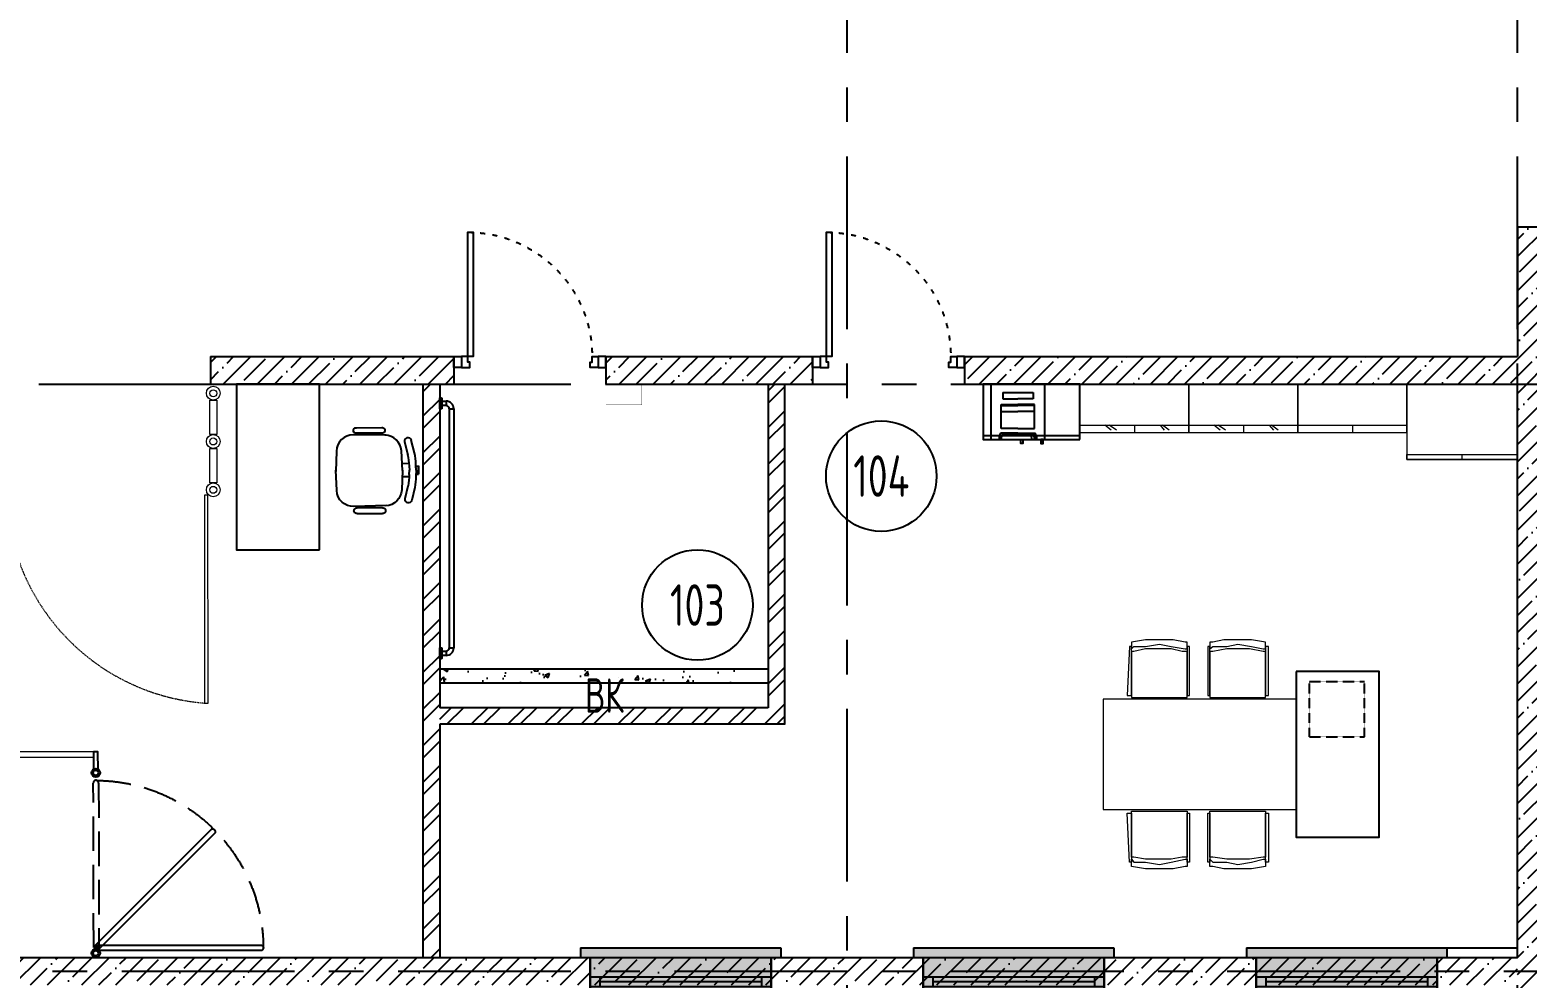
# Model space of a CAD drawing. Header units: millimetres. Extents: x -106726 to 8952771, y -150083 to 686385.
# Drawn here: x 36772 to 47605, y 11490 to 18355 of the extents above; entities that cross this region are included whole.
import ezdxf
from ezdxf import colors
from ezdxf.entities.mleader import LeaderData, LeaderLine
from ezdxf.enums import TextEntityAlignment as Align
from ezdxf.math import Vec2, Vec3

# ---------------------------------------------------------------- set-up
doc = ezdxf.new("R2018")
doc.units = ezdxf.units.MM
for name, pattern in [('ACAD_ISO03W100', [30, 12, -18]), ('CENTER', [2, 1.25, -0.25, 0.25, -0.25]), ('DASHED2', [9.525, 6.35, -3.175]), ('HIDDEN', [6, 4, -2]), ('ГОСТ 2.303 4', [7, 5, -2, 0])]:
    doc.linetypes.add(name, pattern=pattern)
doc.layers.add('АР_Названия помещений', color=124, linetype='Continuous', lineweight=5, plot=False)
for name, color, linetype, lineweight in [('АР_Номер помещения', 1, 'Continuous', 25), ('СКС', 1, 'Continuous', 35), ('ТХ_мебель передв', 250, 'Continuous', 13)]:
    doc.layers.add(name, color=color, linetype=linetype, lineweight=lineweight)
doc.layers.add('ТХ_обор_бытовое', color=14, linetype='Continuous')
doc.layers.add('ТХ_турникеты', color=7, linetype='Continuous')
doc.styles.add('ICOCPEUR', font='isocpeur.ttf')
doc.styles.add('ISOCPEUR', font='isocpeur.ttf', dxfattribs={"width": 0.7})
doc.styles.get("Standard").update_dxf_attribs({"font": 'arial.ttf'})

# ---------------------------------------------------------------- blocks, each defined once
blk = doc.blocks.new('*U350')
at = {"color": 8}
for points in [[(0, 0), (0, -80), (55, -80), (55, 0), (0, 0)], [(55, -80), (55, 0), (115, 0), (115, -40), (100, -40), (100, -80), (55, -80)], [(1045, -80), (1045, 0), (985, 0), (985, -40), (1000, -40), (1000, -80), (1045, -80)], [(1100, 0), (1100, -80), (1045, -80), (1045, 0), (1100, 0)]]:
    blk.add_lwpolyline(points, dxfattribs=at)
blk.add_lwpolyline([(100, -80), (100, -980), (140, -980), (140, -80)], close=True, dxfattribs=at)
at = {"color": 8, "linetype": 'ACAD_ISO03W100', "ltscale": 3}
blk.add_arc((100, -80), 900, 270, 0, dxfattribs=at)
blk = doc.blocks.new('*U586')
h = blk.add_hatch(color=8)
h.dxf.hatch_style = 1
h.paths.add_polyline_path([(-1380, -210), (70, -210), (70, -140), (0, -140), (0, 220), (-1310, 220), (-1310, -140), (-1380, -140)])
at = {"color": 8, "lineweight": 30}
for p, q in [((-1310, -140), (-1310, 220)), ((0, -140), (0, 220))]:
    blk.add_line(p, q, dxfattribs=at)
at = {"color": 8}
for p, q in [((0, 220), (-1310, 220)), ((-1310, 70), (0, 70)), ((-1310, 0), (0, 0)), ((-1240, 0), (-1240, 70)), ((-1240, 35), (-70, 35)), ((-70, 0), (-70, 70)), ((-1380, -210), (-1380, -140)), ((-1380, -140), (-1310, -140)), ((-1380, -210), (70, -210)), ((0, -140), (70, -140)), ((70, -210), (70, -140))]:
    blk.add_line(p, q, dxfattribs=at)
blk = doc.blocks.new('калитка малая')
at = {"layer": 'ТХ_турникеты', "color": 8, "linetype": 'ГОСТ 2.303 4', "ltscale": 50}
blk.add_lwpolyline([(130375, 17602), (130372, 18792, -1.119274), (130410, 18792), (130413, 17602)], format="xyb", close=True, dxfattribs=at)
at = {"layer": 'ТХ_турникеты', "color": 8, "ltscale": 100}
for points in [[(130380, 17613), (131226, 18459, -0.687058), (131253, 18433), (130406, 17586)], [(130392, 17619), (131589, 17619, -0.687058), (131590, 17582), (130392, 17582)]]:
    blk.add_lwpolyline(points, format="xyb", close=True, dxfattribs=at)
for centre, radius in [((130390, 18867), 31.2), ((130390, 18867), 18.7), ((130390, 17562), 31.2), ((130390, 17562), 18.7)]:
    blk.add_circle(centre, radius, dxfattribs=at)
at = {"layer": 'ТХ_турникеты', "color": 8, "linetype": 'ГОСТ 2.303 4', "ltscale": 50, "extrusion": (0, 0, -1)}
blk.add_arc((-130387, 17597), 1215, 90.3609, 179.8002, dxfattribs=at)
blk = doc.blocks.new('_DotSmall')
at = {"color": 8, "linetype": 'ByBlock', "const_width": 0.5}
blk.add_lwpolyline([(-0.0625, 0, 1), (0.0625, 0, 1)], format="xyb", close=True, dxfattribs=at)
blk = doc.blocks.new('*U508')
at = {"layer": 'АР_Номер помещения', "color": 8}
blk.add_circle((-16491, -741), 400, dxfattribs=at)
at = {"color": 8, "style": 'ISOCPEUR', "width": 0.7, "flags": 1}
blk.add_attdef('КАТЕГОРИЯ', (-499, -2092), '', height=250, dxfattribs=at)
at = {"layer": 'АР_Номер помещения', "color": 8, "style": 'ISOCPEUR', "width": 0.7}
blk.add_attdef('НОМЕР_ПОМЕЩЕНИЯ', text='', height=300, dxfattribs=at).set_placement((-16491, -741), align=Align.MIDDLE_CENTER)
blk = doc.blocks.new('*U510')
at = {"layer": 'АР_Номер помещения', "color": 8}
blk.add_circle((-14900, -2470), 400, dxfattribs=at)
at = {"color": 8, "style": 'ISOCPEUR', "width": 0.7, "flags": 1}
blk.add_attdef('КАТЕГОРИЯ', (-499, -2092), '', height=250, dxfattribs=at)
at = {"layer": 'АР_Номер помещения', "color": 8, "style": 'ISOCPEUR', "width": 0.7}
blk.add_attdef('НОМЕР_ПОМЕЩЕНИЯ', text='', height=300, dxfattribs=at).set_placement((-14900, -2470), align=Align.MIDDLE_CENTER)
blk = doc.blocks.new('стол с тумбой 1200х600')
at = {"color": 8}
blk.add_lwpolyline([(-19012, 19801), (-19012, 21001), (-19612, 21001), (-19612, 19801)], close=True, dxfattribs=at)
at = {"color": 8, "linetype": 'HIDDEN', "ltscale": 0.1}
blk.add_lwpolyline([(-19505, 19875), (-19105, 19875), (-19105, 20275), (-19505, 20275)], close=True, dxfattribs=at)
blk = doc.blocks.new('Стол приставной с 4 стульями')
at = {"layer": 'ТХ_мебель передв', "color": 8}
for points in [[(281712, -145870), (281712, -144472), (280913, -144472), (280913, -145870)], [(280553, -144678), (280531, -144694), (280531, -144779), (280515, -144880), (280531, -144964), (280553, -145065), (280553, -145081), (280500, -145081), (280500, -145065), (280484, -144980), (280484, -144880), (280484, -144779), (280500, -144678)], [(280568, -144678), (280531, -144678), (280531, -144663), (280886, -144647), (280886, -144678)], [(280886, -144647), (280886, -144678), (280568, -144678), (280531, -144678), (280531, -144663)], [(280568, -145081), (280568, -145044), (280553, -144964), (280553, -144880), (280553, -144779), (280568, -144694), (280568, -144678), (280902, -144678), (280902, -145081)], [(280902, -144678), (280902, -145081), (280568, -145081), (280568, -145044), (280553, -144964), (280553, -144880), (280553, -144779), (280568, -144694), (280568, -144678)], [(282056, -145081), (282056, -145044), (282077, -144964), (282077, -144880), (282077, -144779), (282056, -144694), (282056, -144678), (281723, -144678), (281723, -145081)], [(281723, -144678), (281723, -145081), (282056, -145081), (282056, -145044), (282077, -144964), (282077, -144880), (282077, -144779), (282056, -144694), (282056, -144678)], [(282056, -144678), (282093, -144678), (282093, -144663), (281738, -144647), (281738, -144678)], [(281738, -144647), (281738, -144678), (282056, -144678), (282093, -144678), (282093, -144663)], [(282093, -144779), (282109, -144880), (282093, -144964), (282077, -145065), (282077, -145081), (282093, -145081), (282125, -145081), (282125, -145065), (282141, -144980), (282141, -144880), (282141, -144779), (282125, -144678), (282077, -144678), (282093, -144694)], [(282077, -144678), (282093, -144694), (282093, -144779), (282109, -144880), (282093, -144964), (282077, -145065), (282077, -145081), (282125, -145081), (282125, -145065), (282141, -144980), (282141, -144880), (282141, -144779), (282125, -144678)], [(280531, -145097), (280531, -145081), (280553, -145081), (280886, -145081), (280886, -145097)], [(280886, -145081), (280886, -145097), (280531, -145097), (280531, -145081), (280553, -145081)], [(282093, -145097), (282093, -145081), (282077, -145081), (281738, -145081), (281738, -145097)], [(281738, -145081), (281738, -145097), (282093, -145097), (282093, -145081), (282077, -145081)], [(280531, -145367), (280515, -145446), (280531, -145547), (280553, -145631), (280553, -145647), (280531, -145647), (280500, -145647), (280484, -145547), (280484, -145446), (280484, -145346), (280500, -145266), (280500, -145245), (280553, -145245), (280531, -145266)], [(280553, -145245), (280531, -145266), (280531, -145367), (280515, -145446), (280531, -145547), (280553, -145631), (280553, -145647), (280500, -145647), (280484, -145547), (280484, -145446), (280484, -145346), (280500, -145266), (280500, -145245)], [(280568, -145245), (280531, -145245), (280531, -145229), (280886, -145229), (280886, -145245)], [(280886, -145229), (280886, -145245), (280568, -145245), (280531, -145245), (280531, -145229)], [(280568, -145647), (280568, -145631), (280553, -145531), (280553, -145446), (280553, -145367), (280568, -145266), (280568, -145245), (280902, -145245), (280902, -145647)], [(280902, -145245), (280902, -145647), (280568, -145647), (280568, -145631), (280553, -145531), (280553, -145446), (280553, -145367), (280568, -145266), (280568, -145245)], [(282056, -145647), (282056, -145631), (282077, -145531), (282077, -145446), (282077, -145367), (282056, -145266), (282056, -145245), (281723, -145245), (281723, -145647)], [(281723, -145245), (281723, -145647), (282056, -145647), (282056, -145631), (282077, -145531), (282077, -145446), (282077, -145367), (282056, -145266), (282056, -145245)], [(282056, -145245), (282093, -145245), (282093, -145229), (281738, -145229), (281738, -145245)], [(281738, -145229), (281738, -145245), (282056, -145245), (282093, -145245), (282093, -145229)], [(282093, -145367), (282109, -145446), (282093, -145547), (282077, -145631), (282077, -145647), (282093, -145647), (282125, -145647), (282141, -145547), (282141, -145446), (282141, -145346), (282125, -145266), (282125, -145245), (282077, -145245), (282093, -145266)], [(282077, -145245), (282093, -145266), (282093, -145367), (282109, -145446), (282093, -145547), (282077, -145631), (282077, -145647), (282125, -145647), (282141, -145547), (282141, -145446), (282141, -145346), (282125, -145266), (282125, -145245)], [(280531, -145668), (280531, -145647), (280553, -145647), (280886, -145647), (280886, -145668)], [(280886, -145647), (280886, -145668), (280531, -145668), (280531, -145647), (280553, -145647)], [(282093, -145668), (282093, -145647), (282077, -145647), (281738, -145647), (281738, -145668)], [(281738, -145647), (281738, -145668), (282093, -145668), (282093, -145647), (282077, -145647)]]:
    blk.add_lwpolyline(points, close=True, dxfattribs=at)
for points in [[(280531, -144779), (280515, -144880), (280531, -144964), (280553, -145065), (280553, -145081), (280531, -145081), (280500, -145081), (280500, -145065), (280484, -144980), (280484, -144880), (280484, -144779), (280500, -144678), (280553, -144678), (280531, -144694)], [(280531, -144694), (280531, -144779)]]:
    blk.add_lwpolyline(points, dxfattribs=at)
blk = doc.blocks.new('Шкаф для одежды комбинированный')
at = {"layer": 'ТХ_мебель передв', "color": 8}
for points in [[(207619, -154206), (207619, -153407), (207074, -153407), (207074, -154206)], [(207074, -154206), (207074, -153407), (207111, -153407), (207111, -154206)]]:
    blk.add_lwpolyline(points, close=True, dxfattribs=at)
blk.add_lwpolyline([(207074, -153807), (207111, -153807)], dxfattribs=at)
blk = doc.blocks.new('Шкаф канцелярский закрытый')
at = {"layer": 'ТХ_мебель передв', "color": 8}
blk.add_lwpolyline([(207495, -155297), (207495, -154509), (207146, -154509), (207146, -155297)], close=True, dxfattribs=at)
for points in [[(207199, -154509), (207199, -155297)], [(207199, -154903), (207146, -154903)]]:
    blk.add_lwpolyline(points, dxfattribs=at)
blk = doc.blocks.new('Шкаф канцелярский со стеклом')
at = {"layer": 'ТХ_мебель передв', "color": 8}
blk.add_lwpolyline([(202580, -153285), (202580, -152496), (202929, -152496), (202929, -153285)], close=True, dxfattribs=at)
for points in [[(202876, -152496), (202876, -153285)], [(202913, -152724), (202876, -152676)], [(202913, -152761), (202876, -152708)], [(202876, -152891), (202929, -152891)], [(202913, -153110), (202876, -153079)], [(202913, -153142), (202876, -153095)]]:
    blk.add_lwpolyline(points, dxfattribs=at)
blk = doc.blocks.new('тумба 700х400')
at = {"color": 8, "extrusion": (-6.19742e-05, 0.000470712, 1)}
blk.add_line((619, 27308, 0), (619, 26608, -1), dxfattribs=at)
at = {"color": 8}
blk.add_line((619, 26959, 0), (591, 26958, 0), dxfattribs=at)
at = {"color": 8, "elevation": 0}
blk.add_lwpolyline([(591, 26608), (991, 26608), (991, 27308), (591, 27308)], close=True, dxfattribs=at)
at = {"color": 8, "extrusion": (-6.19742e-05, 0.000470712, 1), "elevation": 13}
for points in [[(591, 27035), (591, 27019), (562, 27019), (562, 27035)], [(591, 26873), (591, 26890), (562, 26890), (562, 26873)]]:
    blk.add_lwpolyline(points, close=True, dxfattribs=at)
blk = doc.blocks.new('МФУ1')
at = {"color": 8, "extrusion": (-6.19742e-05, -0.000470712, 1)}
for p, q in [((7057681, 1166365, 0), (7057681, 1165975, 0)), ((7058081, 1166365, 0), (7057681, 1166365, 0)), ((7058081, 1165975, 0), (7058081, 1166365, 0)), ((7057742, 1166060, 0), (7057742, 1166280, 0)), ((7057742, 1166280, 0), (7057786, 1166280, 0)), ((7057786, 1166280, 0), (7057786, 1166170, 0)), ((7058003, 1166291, 0), (7057827, 1166291, 0)), ((7057827, 1166291, 0), (7057827, 1166170, 0)), ((7057830, 1166291, 0), (7057830, 1166170, 0)), ((7057835, 1166291, 0), (7057835, 1166170, 0)), ((7057879, 1166291, 0), (7057879, 1166170, 0)), ((7058003, 1166170, 0), (7058003, 1166291, 0)), ((7058036, 1166170, 0), (7058036, 1166293, 0)), ((7058038, 1166170, 0), (7058038, 1166293, 0)), ((7058049, 1166170, 0), (7058049, 1166284, 0)), ((7057786, 1166060, 0), (7057786, 1166170, 0)), ((7057827, 1166049, 0), (7057827, 1166170, 0)), ((7057830, 1166049, 0), (7057830, 1166170, 0)), ((7057835, 1166049, 0), (7057835, 1166170, 0)), ((7057879, 1166049, 0), (7057879, 1166170, 0)), ((7058003, 1166170, 0), (7058003, 1166049, 0)), ((7058036, 1166170, 0), (7058036, 1166047, 0)), ((7058038, 1166170, 0), (7058038, 1166047, 0)), ((7058049, 1166170, 0), (7058049, 1166170, 0)), ((7058049, 1166170, 0), (7058049, 1166056, 0)), ((7057742, 1166060, 0), (7057786, 1166060, 0)), ((7058003, 1166049, 0), (7057827, 1166049, 0)), ((7057681, 1165975, 0), (7058081, 1165975, 0))]:
    blk.add_line(p, q, dxfattribs=at)
for centre, radius, start, end in [((7058064, 1166270, -986), 36, 62.5085, 142.073), ((7058064, 1166268, -986), 35.8, 62.3607, 136.4153), ((7058070, 1166257, -986), 33.6, 71.1864, 127.7559), ((7058064, 1166069, -986), 36, 217.927, 297.4915), ((7058064, 1166071, -986), 35.8, 223.6554, 297.5943), ((7058070, 1166082, -986), 33.6, 232.2441, 288.8136)]:
    blk.add_arc(centre, radius, start, end, dxfattribs=at)
blk = doc.blocks.new('М-60')
at = {"color": 8, "extrusion": (-6.19742e-05, 0.000470712, 1)}
for p, q in [((7035415, 1186627, 0), (7035232, 1186627, 0)), ((7034998, 1186438, 0), (7035020, 1186531, 0)), ((7035068, 1186520, 0), (7035047, 1186426, 0)), ((7035049, 1186549, 0), (7035051, 1186549, 0)), ((7035202, 1186569, 0), (7035439, 1186576, 0)), ((7035232, 1186586, 0), (7035416, 1186587, 0)), ((7035086, 1186313, 0), (7035093, 1186455, 0)), ((7035563, 1186460, 0), (7035570, 1186313, 0)), ((7034971, 1186283, 0), (7034970, 1186343, 0)), ((7034989, 1186343, 0), (7034971, 1186343, 0)), ((7034971, 1186343, 0), (7034971, 1186283, 0)), ((7034989, 1186313, 0), (7034989, 1186356, 0)), ((7034989, 1186313, 0), (7034989, 1186343, 0)), ((7034989, 1186313, 0), (7034989, 1186283, 0)), ((7034989, 1186313, 0), (7034990, 1186270, 0)), ((7035037, 1186344, 0), (7035037, 1186313, 0)), ((7035038, 1186283, 0), (7035037, 1186314, 0)), ((7035038, 1186361, 0), (7035088, 1186361, 0)), ((7035086, 1186315, 0), (7035095, 1186173, 0)), ((7035565, 1186174, 0), (7035570, 1186322, 0)), ((7034989, 1186283, 0), (7034971, 1186283, 0)), ((7035000, 1186188, 0), (7035023, 1186096, 0)), ((7035038, 1186266, 0), (7035089, 1186266, 0)), ((7035071, 1186108, 0), (7035048, 1186201, 0)), ((7035053, 1186078, 0), (7035054, 1186078, 0)), ((7035206, 1186060, 0), (7035443, 1186057, 0)), ((7035236, 1186044, 0), (7035420, 1186046, 0)), ((7035420, 1186005, 0), (7035237, 1186003, 0))]:
    blk.add_line(p, q, dxfattribs=at)
for centre, start, end in [((7035230, 1186606, 122), 84.9987, 275.5247), ((7035417, 1186607, 122), 264.9987, 95.5247), ((7035234, 1186024, 122), 85.3479, 275.874), ((7035422, 1186026, 122), 265.3479, 95.874)]:
    blk.add_arc(centre, 20.6, start, end, dxfattribs=at)
at = {"color": 8, "extrusion": (6.19742e-05, -0.000470712, -1)}
for centre, major_axis, start_param, end_param in [((7035043, 1186525, 0), (15.6, 18.5, 0), 4.240369, 5.829345), ((7035045, 1186525, 0), (15.6, 18.5, 0), -0.45384, 1.098777), ((7035213, 1186449, 0), (77.8, 92.6, 0), 4.061153, 5.558057), ((7035442, 1186455, 0), (77.8, 92.6, 0), -0.725128, 0.826554), ((7035352, 1186356, 0), (-278, 234, 0), 5.584367, 5.811166), ((7035400, 1186344, 0), (234, 278, 0), 4.01357, 4.240369)]:
    blk.add_ellipse(centre, major_axis=major_axis, ratio=1, start_param=start_param, end_param=end_param, dxfattribs=at)
at = {"color": 8, "extrusion": (-6.19742e-05, 0.000470712, 1)}
for centre, major_axis, start_param, end_param in [((7035353, 1186275, 0), (-274, -238, 0), 5.584367, 5.811166), ((7035401, 1186288, 0), (238, -274, 0), 4.01357, 4.240369), ((7035047, 1186101, 0), (15.8, -18.3, 0), 4.240369, 5.829345), ((7035048, 1186102, 0), (15.8, -18.3, 0), -0.45384, 1.098777), ((7035215, 1186180, 0), (79.2, -91.4, 0), 4.061153, 5.558057), ((7035444, 1186178, 0), (79.2, -91.4, 0), -0.725128, 0.826554)]:
    blk.add_ellipse(centre, major_axis=major_axis, ratio=1, start_param=start_param, end_param=end_param, dxfattribs=at)
blk = doc.blocks.new('Стол-стойка')
at = {"color": 8}
blk.add_lwpolyline([(203484, 20074), (204684, 20074), (204684, 20674), (203484, 20674)], close=True, dxfattribs=at)
blk = doc.blocks.new('У240')
at = {"layer": 'ТХ_обор_бытовое', "color": 8, "lineweight": 0, "ltscale": 100, "transparency": 33554687, "const_width": 2}
blk.add_lwpolyline([(259065, 2932), (259065, 3192), (259215, 3192), (259215, 2932)], close=True, dxfattribs=at)

msp = doc.modelspace()

# ---------------------------------------------------------------- hatches: boundary and pattern name
at = {"ltscale": 100}
h = msp.add_hatch(dxfattribs=at)
h.set_pattern_fill('ANSI35', color=256, scale=700)
h.set_pattern_definition([(45, (-951587.81, 109999.9), (-123.743687, 123.743687), []), (45, (-951464.07, 109999.9), (-123.743687, 123.743687), [218.75, -43.75, 0, -43.75])])
h.paths.add_polyline_path([(55415, 6450), (51665, 6450), (51665, 11965.7), (51365, 11965.7), (51365, 6450), (47735, 6450), (47735, 13236.3), (51365, 13236.3), (51365, 13065.7), (51665, 13065.7), (51665, 13396.3), (50944.9, 13396.3), (50944.9, 15790), (51665, 15790), (51665, 16702.5), (51365, 16702.5), (51365, 15990), (50176.6, 15990), (50176.6, 15790), (50784.9, 15790), (50784.9, 13396.3), (47735, 13396.3), (47735, 15790), (50190.4, 15790), (50190.4, 15990), (47735, 15990), (47735, 16927.5), (47535, 16927.5), (47535, 15990), (43535, 15990), (43535, 15790), (47535, 15790), (47535, 6250), (55415, 6250)])
h = msp.add_hatch(dxfattribs=at)
h.set_pattern_fill('ANSI35', color=256, scale=700)
h.set_pattern_definition([(45, (-937365.81, 114349.9), (-123.743687, 123.743687), []), (45, (-937242.07, 114349.9), (-123.743687, 123.743687), [218.75, -43.75, 0, -43.75])])
h.paths.add_polyline_path([(39840, 15990), (38078.1, 15990), (38078.1, 15790), (39840, 15790)])
h = msp.add_hatch(dxfattribs=at)
h.set_pattern_fill('ANSI35', color=256, scale=700)
h.set_pattern_definition([(45, (-933262.81, 114349.9), (-123.743687, 123.743687), []), (45, (-933139.07, 114349.9), (-123.743687, 123.743687), [218.75, -43.75, 0, -43.75])])
h.paths.add_polyline_path([(42435, 15990), (40940, 15990), (40940, 15790), (42435, 15790)])
h = msp.add_hatch(dxfattribs=at)
h.set_pattern_fill('ANSI32', color=256, scale=500)
h.set_pattern_definition([(45, (-922851.02, 85112.86), (-132.58252, 132.58252), []), (45, (-922762.63, 85112.86), (-132.58252, 132.58252), [])])
h.paths.add_polyline_path([(39618.4, 15790), (39618.4, 11640), (39738.4, 11640), (39738.4, 15790)])
h = msp.add_hatch(dxfattribs=at)
h.set_pattern_fill('ANSI32', color=256, scale=500)
h.set_pattern_definition([(45, (-950891.65, 109646.9), (-132.58252, 132.58252), []), (45, (-950803.26, 109646.9), (-132.58252, 132.58252), [])])
h.paths.add_polyline_path([(39738.4, 13447.4), (42115, 13447.4), (42115, 15790), (42235, 15790), (42235, 13328.1), (39738.4, 13327.4)])
h = msp.add_hatch(dxfattribs=at)
h.set_pattern_fill('AR-CONC', color=256, scale=2)
h.set_pattern_definition([(50, (-435044.4, -156721.72), (364.36934, -31.87817), [38.1, -419.1]), (355, (-435044.4, -156721.72), (-70.48684, 382.1137), [30.48, -335.28117]), (100.451445, (-435014.03, -156724.38), (293.8825, 350.2355), [32.38002, -356.1805]), (46.1842, (-435044.4, -156620.12), (542.1581, -84.08466), [57.15, -628.65]), (96.63556, (-434999.2, -156627.13), (474.80827, 494.85225), [48.57005, -534.2712]), (351.18415, (-435044.4, -156620.1), (474.80827, 494.85225), [45.71993, -502.91946]), (21, (-434993.6, -156645.52), (303.22878, -204.5304), [38.1, -419.1]), (326, (-434993.6, -156645.52), (123.60406, 368.37593), [30.48, -335.28]), (71.451445, (-434968.33, -156662.57), (426.83284, 163.84554), [32.38002, -356.17988]), (37.5, (-435044.4, -156721.72), (6.177207, 169.110078), [0, -331.216, 0, -340.36, 0, -336.55]), (7.5, (-435044.4, -156721.72), (133.639325, 200.36115), [0, -194.056, 0, -323.596, 0, -128.27]), (327.5, (-435157.68, -156721.72), (271.18119, -11.457488), [0, -127, 0, -396.24, 0, -525.78]), (317.5, (-435208.48, -156721.72), (296.25836, 50.85298), [0, -165.1, 0, -263.144, 0, -373.38])])
h.paths.add_polyline_path([(39738.4, 13727.6), (42115, 13727.6), (42115, 13627.6), (39738.4, 13627.6)])
h = msp.add_hatch(dxfattribs=at)
h.set_pattern_fill('ANSI35', color=256, scale=700)
h.set_pattern_definition([(45, (-943338.09, 109999.9), (-123.743687, 123.743687), []), (45, (-943214.34, 109999.9), (-123.743687, 123.743687), [218.75, -43.75, 0, -43.75])])
h.paths.add_polyline_path([(47535, 11640), (36357, 11640), (36357, 11440), (47535, 11440)])

# ---------------------------------------------------------------- linework, layer by layer
at = {"linetype": 'CENTER', "ltscale": 1000}
for p, q in [((42685, -1811.3), (42685, 32496.2)), ((47535, -1811.3), (47535, 32496.2)), ((-12563.8, 15790), (71033.4, 15790)), ((-12563.8, 11540), (71033.4, 11540))]:
    msp.add_line(p, q, dxfattribs=at)
at = {"ltscale": 100}
for p, q in [((47535, 16927.5), (47535, 15990)), ((47735, 16927.5), (47535, 16927.5)), ((38078.1, 15990), (39840, 15990)), ((38078.1, 15990), (38078.1, 15790)), ((39840, 15990), (39840, 15790)), ((40940, 15990), (42435, 15990)), ((40940, 15990), (40940, 15790)), ((42435, 15990), (42435, 15790)), ((43535, 15990), (47535, 15990)), ((43535, 15990), (43535, 15790)), ((36837, 15790), (39840, 15790)), ((40940, 15790), (42435, 15790)), ((43535, 15790), (47535, 15790)), ((47535, 11640), (47535, 15790)), ((47025, 11710), (47535, 11710)), ((36357, 11640), (47535, 11640))]:
    msp.add_line(p, q, dxfattribs=at)
for p, q in [((39806.4, 15612.3), (39806.4, 13880.8)), ((39806.4, 15612.3), (39838.4, 15612.3)), ((39838.4, 15612.3), (39838.4, 13880.8)), ((39806.4, 13880.8), (39838.4, 13880.8))]:
    msp.add_line(p, q)
at = {"linetype": 'Continuous', "ltscale": 100}
for points in [[(39618.4, 11640), (39618.4, 15790)], [(39738.4, 15790), (39738.4, 13447.4)], [(42115, 15790), (42115, 13447.4)], [(42235, 13327.1), (42235, 15790)], [(39738.4, 13327.4), (39738.4, 11640)]]:
    msp.add_lwpolyline(points, dxfattribs=at)
at = {"color": 5, "lineweight": 13, "elevation": 954}
for points in [[(38123.7, 15674.9), (38123.9, 15425), (38073.9, 15425), (38073.7, 15674.9)], [(38123.7, 15324.9), (38123.9, 15074.9), (38073.9, 15074.9), (38073.7, 15324.9)]]:
    msp.add_lwpolyline(points, close=True, dxfattribs=at)
for points in [[(39738.4, 15611.3), (39738.4, 15691.3), (39748.4, 15691.3, -0.4142136), (39753.4, 15686.3), (39753.4, 15616.3, -0.4142136), (39748.4, 15611.3)], [(39738.4, 13801.8), (39738.4, 13881.8), (39748.4, 13881.8, -0.4142136), (39753.4, 13876.8), (39753.4, 13806.8, -0.4142136), (39748.4, 13801.8)]]:
    msp.add_lwpolyline(points, format="xyb", close=True)
for points in [[(39783.4, 15635.3), (39753.4, 15635.3), (39753.4, 15667.3), (39783.4, 15667.3)], [(39783.4, 13825.8), (39753.4, 13825.8), (39753.4, 13857.8), (39783.4, 13857.8)]]:
    msp.add_lwpolyline(points, close=True)
at = {"color": 6, "lineweight": 13, "elevation": 954}
msp.add_lwpolyline([(38035.5, 14985.6), (38035.4, 13479.4), (38060.8, 13479.4), (38059.7, 14985.6), (38034.7, 14985.6)], dxfattribs=at)
at = {"ltscale": 100}
for points in [[(42115, 13727.6), (39738.4, 13727.6)], [(39738.4, 13627.6), (42115, 13627.6)], [(42115, 13447.4), (39738.4, 13447.4)], [(42235, 13327.4), (39738.4, 13327.4)]]:
    msp.add_lwpolyline(points, dxfattribs=at)
at = {"lineweight": 13, "ltscale": 100, "transparency": 33554687}
msp.add_lwpolyline([(37232.1, 13127.3), (36526, 13128.7), (36525.7, 13090.2), (37232.1, 13089.9)], close=True, dxfattribs=at)
at = {"ltscale": 100}
msp.add_lwpolyline([(37233.3, 12994.6), (37265.1, 12994.6), (37264, 13127.3), (37232.2, 13127.3)], close=True, dxfattribs=at)
at = {"color": 5, "lineweight": 13}
for centre, radius in [((38098.9, 15724.9, 954), 50), ((38098.7, 15723.9, 954), 25.2), ((38098.7, 15374.9, 954), 50), ((38098.7, 15374.9, 954), 50), ((38098.7, 15374.9, 954), 50), ((38098.7, 15375.3, 954), 25.2), ((38098.9, 15024.9, 954), 50), ((38098.7, 15025.2, 954), 25.2)]:
    msp.add_circle(centre, radius, dxfattribs=at)
for centre, radius, start, end in [((39783.4, 15612.3), 55, 0, 90), ((39783.4, 15612.3), 23, 0, 90), ((39783.4, 13880.8), 55, 270, 0), ((39783.4, 13880.8), 23, 270, 0)]:
    msp.add_arc(centre, radius, start, end)
at = {"layer": 'СКС', "color": 6, "linetype": 'DASHED2', "lineweight": 15}
msp.add_arc((38159.3, 15034.3, 954), 1558, 182.11197, 266.38691, dxfattribs=at)

# ---------------------------------------------------------------- block references
for name, p, xscale, rotation in [('*U350', (39840, 15910), -1, 180), ('*U350', (42435, 15910), -1, 180), ('У240', (38008.5, -243425), -1, 270), ('Шкаф канцелярский со стеклом', (-108127.2, 218369.9), -1.000000000000002, 90), ('Шкаф канцелярский со стеклом', (-107338.4, 218369.9), -1.000000000000002, 90), ('М-60', (7092532.2, -1059111.4, 0), -1, 0.9112673375113812), ('*U586', (42135, 11500), -1, 180), ('*U586', (44545, 11500), -1, 180), ('*U586', (46955, 11500), -1, 180)]:
    msp.add_blockref(name, p, dxfattribs=dict(xscale=xscale, rotation=rotation))
ref = msp.add_blockref('*U510', (56502.2, 16661.1))
ref.add_attrib('НОМЕР_ПОМЕЩЕНИЯ', '103', dxfattribs={"layer": 'АР_Номер помещения', "color": 8, "height": 300, "style": 'ISOCPEUR', "width": 0.7}).set_placement((41601.9, 14190.8), align=Align.MIDDLE_CENTER)
lines = msp.add_mtext('\\W0.8000;', dxfattribs={"layer": 'АР_Названия помещений', "color": 8, "insert": (40926.9, 16239.3), "char_height": 3238.86, "width": 926.94, "attachment_point": 1})
ref.add_attrib('ИМЯ_ПОМЕЩЕНИЯ', '', (40926.9, 16239.3), dxfattribs={"flags": 104}).embed_mtext(lines)
for name, p, rotation in [('Стол-стойка', (58940.6, -188894.1), 90), ('тумба 700х400', (70976.6, 14799.1, -0.2), 90), ('МФУ1', (-1122249.3, 7073471.2, 0.2), 270), ('Шкаф канцелярский закрытый', (-108561.8, -191705.5), 90), ('Шкаф для одежды комбинированный', (-106671.5, -191829.3), 90), ('Стол приставной с 4 стульями', (-99934.7, -268202.3), 90), ('стол с тумбой 1200х600', (26922.8, 33511.1), 180)]:
    msp.add_blockref(name, p, dxfattribs=dict(rotation=rotation))
ref = msp.add_blockref('*U508', (59423.6, 15865.3))
ref.add_attrib('НОМЕР_ПОМЕЩЕНИЯ', '104', dxfattribs={"layer": 'АР_Номер помещения', "color": 8, "height": 300, "style": 'ISOCPEUR', "width": 0.7}).set_placement((42932.9, 15124.8), align=Align.MIDDLE_CENTER)
lines = msp.add_mtext('\\W0.8000;', dxfattribs={"layer": 'АР_Названия помещений', "color": 8, "insert": (44754.4, 10411.3), "char_height": 3784.34, "width": 926.94, "attachment_point": 1})
ref.add_attrib('ИМЯ_ПОМЕЩЕНИЯ', '', (44754.4, 10411.3), dxfattribs={"flags": 104}).embed_mtext(lines)
at = {"ltscale": 100}
msp.add_blockref('калитка малая', (-93141, -5891.2), dxfattribs=at)

# ---------------------------------------------------------------- texts
at = {"ltscale": 100, "insert": (40928.4, 13535.8), "char_height": 250, "attachment_point": 5, "line_spacing_factor": 0.7, "style": 'ICOCPEUR'}
msp.add_mtext('\\A1;{\\W0.7;ВК}', dxfattribs=at)

# ---------------------------------------------------------------- leaders
ml = msp.add_multileader_mtext('Standard')
ml.set_content('+13,700', color=8, style='ISOCPEUR')
ml.set_leader_properties(color=8, linetype='Continuous', lineweight=-1)
ml.set_arrow_properties(name='DOTSMALL')
ml.build(insert=Vec2(0, 0))
ml.multileader.update_dxf_attribs({"has_text_frame": 1, "text_left_attachment_type": 4, "text_right_attachment_type": 4, "dogleg_length": 100, "arrow_head_size": 180})
ctx = ml.context
ctx.base_point, ctx.char_height, ctx.arrow_head_size, ctx.landing_gap_size, ctx.plane_origin = Vec3(54221, 506541.4), 250, 180, 50, Vec3(53971.6, 505880.5)
ctx.left_attachment, ctx.right_attachment = 4, 4
notes = []
notes.append((ctx, [(0, (0, 0, 0), (0, 0), (1, 0), 1, [])]))
ctx.mtext.insert, ctx.mtext.width, ctx.mtext.line_spacing_style, ctx.mtext.flow_direction = Vec3(54271, 506874.7), 852.697, 2, 5
ml = msp.add_multileader_mtext('Standard')
ml.set_content('+15,825', color=8, style='ISOCPEUR')
ml.set_leader_properties(color=8, linetype='Continuous', lineweight=-1)
ml.set_arrow_properties(name='DOTSMALL')
ml.build(insert=Vec2(0, 0))
ml.multileader.update_dxf_attribs({"has_text_frame": 1, "text_left_attachment_type": 4, "text_right_attachment_type": 4, "dogleg_length": 100, "arrow_head_size": 180})
ctx = ml.context
ctx.base_point, ctx.char_height, ctx.arrow_head_size, ctx.landing_gap_size, ctx.plane_origin = Vec3(52211.2, 501008.3), 250, 180, 50, Vec3(52690.3, 498055.9)
ctx.left_attachment, ctx.right_attachment = 4, 4
notes.append((ctx, [(0, (0, 0, 0), (0, 0), (1, 0), 1, [])]))
ctx.mtext.insert, ctx.mtext.width, ctx.mtext.line_spacing_style, ctx.mtext.flow_direction = Vec3(52261.2, 501341.7), 852.697, 2, 5
ml = msp.add_multileader_mtext('Standard')
ml.set_content('+9,800', color=8, style='ISOCPEUR')
ml.set_leader_properties(color=8, linetype='Continuous', lineweight=-1)
ml.set_arrow_properties(name='DOTSMALL')
ml.build(insert=Vec2(0, 0))
ml.multileader.update_dxf_attribs({"has_text_frame": 1, "text_left_attachment_type": 4, "text_right_attachment_type": 4, "dogleg_length": 100, "arrow_head_size": 180})
ctx = ml.context
ctx.base_point, ctx.char_height, ctx.arrow_head_size, ctx.landing_gap_size, ctx.plane_origin = Vec3(54221, 386541.4), 250, 180, 50, Vec3(53971.6, 385880.5)
ctx.left_attachment, ctx.right_attachment = 4, 4
notes.append((ctx, [(0, (0, 0, 0), (0, 0), (1, 0), 1, [])]))
ctx.mtext.insert, ctx.mtext.width, ctx.mtext.line_spacing_style, ctx.mtext.flow_direction = Vec3(54271, 386874.7), 852.697, 2, 5
ml = msp.add_multileader_mtext('Standard')
ml.set_content('+11,750', color=8, style='ISOCPEUR')
ml.set_leader_properties(color=8, linetype='Continuous', lineweight=-1)
ml.set_arrow_properties(name='DOTSMALL')
ml.build(insert=Vec2(0, 0))
ml.multileader.update_dxf_attribs({"has_text_frame": 1, "text_left_attachment_type": 4, "text_right_attachment_type": 4, "dogleg_length": 100, "arrow_head_size": 180})
ctx = ml.context
ctx.base_point, ctx.char_height, ctx.arrow_head_size, ctx.landing_gap_size, ctx.plane_origin = Vec3(52211.2, 381008.3), 250, 180, 50, Vec3(52690.3, 378055.9)
ctx.left_attachment, ctx.right_attachment = 4, 4
notes.append((ctx, [(0, (0, 0, 0), (0, 0), (1, 0), 1, [])]))
ctx.mtext.insert, ctx.mtext.width, ctx.mtext.line_spacing_style, ctx.mtext.flow_direction = Vec3(52261.2, 381341.7), 852.697, 2, 5
ml = msp.add_multileader_mtext('Standard')
ml.set_content('+5,925', color=8, style='ISOCPEUR')
ml.set_leader_properties(color=8, linetype='Continuous', lineweight=-1)
ml.set_arrow_properties(name='DOTSMALL')
ml.build(insert=Vec2(0, 0))
ml.multileader.update_dxf_attribs({"has_text_frame": 1, "text_left_attachment_type": 4, "text_right_attachment_type": 4, "dogleg_length": 100, "arrow_head_size": 180})
ctx = ml.context
ctx.base_point, ctx.char_height, ctx.arrow_head_size, ctx.landing_gap_size, ctx.plane_origin = Vec3(55731.7, 311388.1), 250, 180, 50, Vec3(55650.3, 310120.6)
ctx.left_attachment, ctx.right_attachment = 4, 4
notes.append((ctx, [(0, (0, 0, 0), (0, 0), (1, 0), 1, [])]))
ctx.mtext.insert, ctx.mtext.width, ctx.mtext.line_spacing_style, ctx.mtext.flow_direction = Vec3(55781.7, 311721.5), 852.697, 2, 5
ml = msp.add_multileader_mtext('Standard')
ml.set_content('+7,850', color=8, style='ISOCPEUR')
ml.set_leader_properties(color=8, linetype='Continuous', lineweight=-1)
ml.set_arrow_properties(name='DOTSMALL')
ml.build(insert=Vec2(0, 0))
ml.multileader.update_dxf_attribs({"has_text_frame": 1, "text_left_attachment_type": 4, "text_right_attachment_type": 4, "dogleg_length": 100, "arrow_head_size": 180})
ctx = ml.context
ctx.base_point, ctx.char_height, ctx.arrow_head_size, ctx.landing_gap_size, ctx.plane_origin = Vec3(55005.6, 304089.3), 250, 180, 50, Vec3(54924.2, 302821.8)
ctx.left_attachment, ctx.right_attachment = 4, 4
notes.append((ctx, [(0, (0, 0, 0), (0, 0), (1, 0), 1, [])]))
ctx.mtext.insert, ctx.mtext.width, ctx.mtext.line_spacing_style, ctx.mtext.flow_direction = Vec3(55055.6, 304422.7), 852.697, 2, 5
ml = msp.add_multileader_mtext('Standard')
ml.set_content('+5,900', color=8, style='ISOCPEUR')
ml.set_leader_properties(color=8, linetype='Continuous', lineweight=-1)
ml.set_arrow_properties(name='DOTSMALL')
ml.build(insert=Vec2(0, 0))
ml.multileader.update_dxf_attribs({"has_text_frame": 1, "text_left_attachment_type": 4, "text_right_attachment_type": 4, "dogleg_length": 100, "arrow_head_size": 180})
ctx = ml.context
ctx.base_point, ctx.char_height, ctx.arrow_head_size, ctx.landing_gap_size, ctx.plane_origin = Vec3(54006, 266546.4), 250, 180, 50, Vec3(53756.6, 265885.5)
ctx.left_attachment, ctx.right_attachment = 4, 4
notes.append((ctx, [(0, (0, 0, 0), (0, 0), (1, 0), 1, [])]))
ctx.mtext.insert, ctx.mtext.width, ctx.mtext.line_spacing_style, ctx.mtext.flow_direction = Vec3(54056, 266879.7), 852.697, 2, 5
ml = msp.add_multileader_mtext('Standard')
ml.set_content('+7,850', color=8, style='ISOCPEUR')
ml.set_leader_properties(color=8, linetype='Continuous', lineweight=-1)
ml.set_arrow_properties(name='DOTSMALL')
ml.build(insert=Vec2(0, 0))
ml.multileader.update_dxf_attribs({"has_text_frame": 1, "text_left_attachment_type": 4, "text_right_attachment_type": 4, "dogleg_length": 100, "arrow_head_size": 180})
ctx = ml.context
ctx.base_point, ctx.char_height, ctx.arrow_head_size, ctx.landing_gap_size, ctx.plane_origin = Vec3(52211.2, 261008.3), 250, 180, 50, Vec3(52690.3, 258055.9)
ctx.left_attachment, ctx.right_attachment = 4, 4
notes.append((ctx, [(0, (0, 0, 0), (0, 0), (1, 0), 1, [])]))
ctx.mtext.insert, ctx.mtext.width, ctx.mtext.line_spacing_style, ctx.mtext.flow_direction = Vec3(52261.2, 261341.7), 852.697, 2, 5
ml = msp.add_multileader_mtext('Standard')
ml.set_content('+1,975', color=8, style='ISOCPEUR')
ml.set_leader_properties(color=8, linetype='Continuous', lineweight=-1)
ml.set_arrow_properties(name='DOTSMALL')
ml.build(insert=Vec2(0, 0))
ml.multileader.update_dxf_attribs({"has_text_frame": 1, "text_left_attachment_type": 4, "text_right_attachment_type": 4, "dogleg_length": 100, "arrow_head_size": 180})
ctx = ml.context
ctx.base_point, ctx.char_height, ctx.arrow_head_size, ctx.landing_gap_size, ctx.plane_origin = Vec3(55581.7, 191388.1), 250, 180, 50, Vec3(55500.3, 190120.6)
ctx.left_attachment, ctx.right_attachment = 4, 4
notes.append((ctx, [(0, (0, 0, 0), (0, 0), (1, 0), 1, [])]))
ctx.mtext.insert, ctx.mtext.width, ctx.mtext.line_spacing_style, ctx.mtext.flow_direction = Vec3(55631.7, 191721.5), 852.697, 2, 5
ml = msp.add_multileader_mtext('Standard')
ml.set_content('+3,950', color=8, style='ISOCPEUR')
ml.set_leader_properties(color=8, linetype='Continuous', lineweight=-1)
ml.set_arrow_properties(name='DOTSMALL')
ml.build(insert=Vec2(0, 0))
ml.multileader.update_dxf_attribs({"has_text_frame": 1, "text_left_attachment_type": 4, "text_right_attachment_type": 4, "dogleg_length": 100, "arrow_head_size": 180})
ctx = ml.context
ctx.base_point, ctx.char_height, ctx.arrow_head_size, ctx.landing_gap_size, ctx.plane_origin = Vec3(55005.6, 184089.3), 250, 180, 50, Vec3(54924.2, 182821.8)
ctx.left_attachment, ctx.right_attachment = 4, 4
notes.append((ctx, [(0, (0, 0, 0), (0, 0), (1, 0), 1, [])]))
ctx.mtext.insert, ctx.mtext.width, ctx.mtext.line_spacing_style, ctx.mtext.flow_direction = Vec3(55055.6, 184422.7), 852.697, 2, 5
ml = msp.add_multileader_mtext('Standard')
ml.set_content('+2,410', color=8, style='ISOCPEUR')
ml.set_leader_properties(color=8, linetype='Continuous', lineweight=-1)
ml.set_arrow_properties(name='DOTSMALL')
ml.build(insert=Vec2(0, 0))
ml.multileader.update_dxf_attribs({"has_text_frame": 1, "text_left_attachment_type": 4, "text_right_attachment_type": 4, "dogleg_length": 100, "arrow_head_size": 180})
ctx = ml.context
ctx.base_point, ctx.char_height, ctx.arrow_head_size, ctx.landing_gap_size, ctx.plane_origin = Vec3(54006, 146546.4), 250, 180, 50, Vec3(53756.6, 145885.5)
ctx.left_attachment, ctx.right_attachment = 4, 4
notes.append((ctx, [(0, (0, 0, 0), (0, 0), (1, 0), 1, [])]))
ctx.mtext.insert, ctx.mtext.width, ctx.mtext.line_spacing_style, ctx.mtext.flow_direction = Vec3(54056, 146879.7), 852.697, 2, 5
ml = msp.add_multileader_mtext('Standard')
ml.set_content('+3,950', color=8, style='ISOCPEUR')
ml.set_leader_properties(color=8, linetype='Continuous', lineweight=-1)
ml.set_arrow_properties(name='DOTSMALL')
ml.build(insert=Vec2(0, 0))
ml.multileader.update_dxf_attribs({"has_text_frame": 1, "text_left_attachment_type": 4, "text_right_attachment_type": 4, "dogleg_length": 100, "arrow_head_size": 180})
ctx = ml.context
ctx.base_point, ctx.char_height, ctx.arrow_head_size, ctx.landing_gap_size, ctx.plane_origin = Vec3(52211.2, 141008.3), 250, 180, 50, Vec3(52690.3, 138055.9)
ctx.left_attachment, ctx.right_attachment = 4, 4
notes.append((ctx, [(0, (0, 0, 0), (0, 0), (1, 0), 1, [])]))
ctx.mtext.insert, ctx.mtext.width, ctx.mtext.line_spacing_style, ctx.mtext.flow_direction = Vec3(52261.2, 141341.7), 852.697, 2, 5
for ctx, leaders in notes:
    for number, flags, end, landing, length, lines in leaders:
        leader = LeaderData()
        leader.index, (leader.has_last_leader_line, leader.has_dogleg_vector, leader.attachment_direction) = number, flags
        leader.last_leader_point, leader.dogleg_vector, leader.dogleg_length = Vec3(end), Vec3(landing), length
        for number, points, colour, breaks in lines:
            line = LeaderLine()
            line.index, line.vertices, line.color, line.breaks = number, Vec3.list(points), colors.encode_raw_color(colour), breaks
            leader.lines.append(line)
        ctx.leaders.append(leader)

doc.saveas('drawing.dxf')
